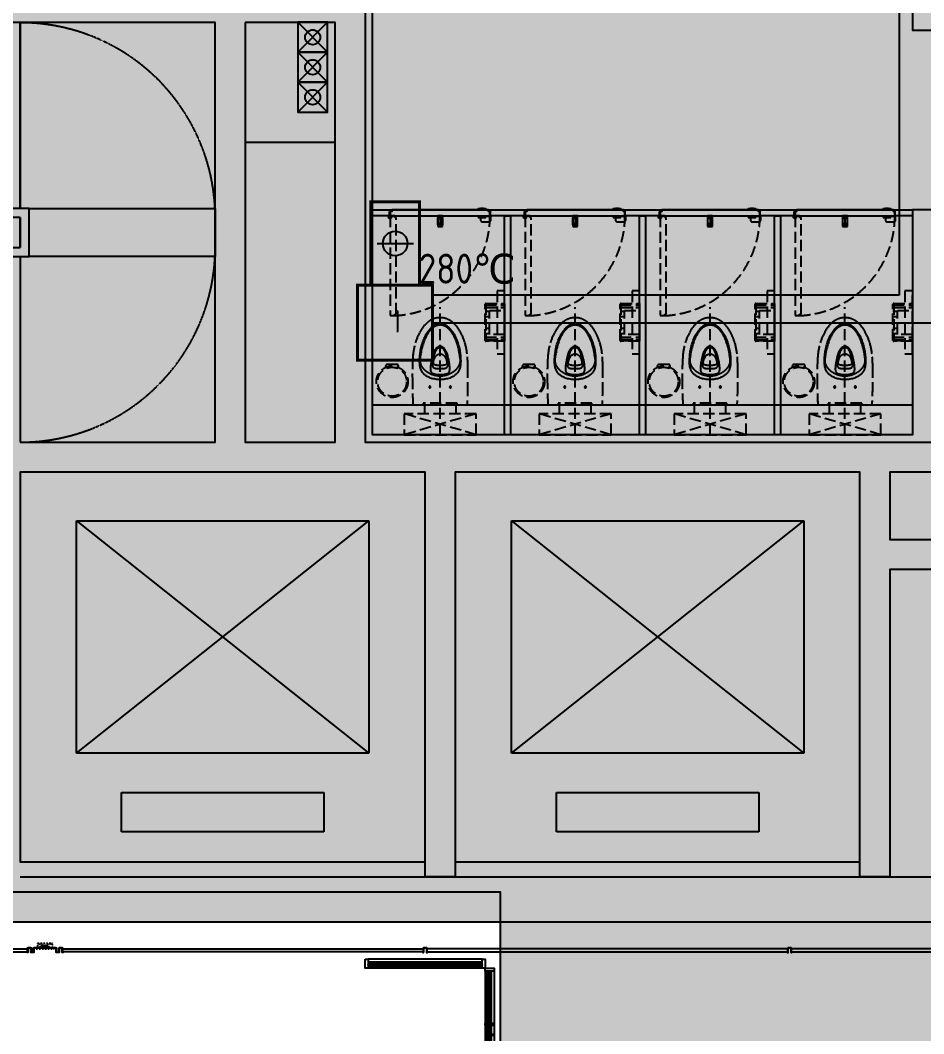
# Model space of a CAD drawing. Extents: x -284868 to 304789, y -137694 to 137894.
# Drawn here: x 208588 to 214613, y -96536 to -89773 of the extents above; entities that cross this region are included whole.
import ezdxf
from ezdxf.enums import TextEntityAlignment as Align

# ---------------------------------------------------------------- set-up
doc = ezdxf.new("R2010")
doc.units = 0
doc.linetypes.add('DASH', pattern=[0.35, 0.25, -0.1])
doc.layers.get('0').update_dxf_attribs({"linetype": 'CONTINUOUS'})
for name, color, linetype in [('0-墙', 4, 'CONTINUOUS'), ('0-墙(矮)', 2, 'CONTINUOUS'), ('0-建筑柱体', 251, 'CONTINUOUS'), ('0-消防栓(给排水)', 9, 'CONTINUOUS'), ('0-电梯', 3, 'CONTINUOUS'), ('0-非设计区域', 251, 'CONTINUOUS'), ('4RC-S-天花造型', 3, 'CONTINUOUS'), ('E-FIRE-CIRC', 120, 'CONTINUOUS'), ('E-FIRE-EQPM', 3, 'CONTINUOUS'), ('P-完成面', 42, 'CONTINUOUS'), ('P-平面家具', 3, 'CONTINUOUS'), ('P-平面家具（到顶）', 2, 'CONTINUOUS'), ('P-平面楼梯', 3, 'CONTINUOUS'), ('P-门扇', 6, 'CONTINUOUS'), ('WIRE-照明', 130, 'CONTINUOUS')]:
    doc.layers.add(name, color=color, linetype=linetype)
doc.styles.add('_TEL_ATTDEF', font='GBENOR', dxfattribs={"width": 0.8, "height": 3, "bigfont": 'GBCBIG'})
doc.styles.add('_TEL_DIM', font='SIMPLEX', dxfattribs={"width": 0.8, "height": 3.5, "bigfont": 'HZTXT'})
doc.styles.get("Standard").update_dxf_attribs({"font": 'GBENOR', "bigfont": 'GBCBIG'})
doc.linetypes.add('FENCELINE2', pattern='A,6.35,-2.54,[132,ltypeshp.shx,S=2.54,R=0,X=-2.54,Y=0],-2.54,25.4', length=36.83)

# ---------------------------------------------------------------- blocks, each defined once
blk = doc.blocks.new('213r5467')
for p, q in [((-90909.2, -260063), (-90909.2, -260325.5)), ((-89559.2, -260063), (-90909.2, -260063)), ((-89559.2, -260325.5), (-89559.2, -260063)), ((-90909.2, -260325.5), (-89559.2, -260325.5)), ((-91209.2, -260588), (-91209.2, -262138)), ((-89259.2, -260588), (-91209.2, -260588)), ((-91209.2, -260588), (-89259.2, -262138)), ((-91209.2, -262138), (-89259.2, -260588)), ((-89259.2, -262138), (-89259.2, -260588)), ((-91209.2, -262138), (-89259.2, -262138))]:
    blk.add_line(p, q)
blk.add_lwpolyline([(-88884.2, -262463), (-91584.2, -262463), (-91584.2, -259863), (-88884.2, -259863), (-88884.2, -262463)])
blk = doc.blocks.new('sgASGHHHH')
blk.add_hatch(color=256).paths.add_polyline_path([(-102645.8, -913824), (-102995.8, -914124), (-94145.8, -914124), (-94645.8, -913824)])
at = {"color": 4}
for p, q in [((-102645.8, -913824), (-94645.8, -913824)), ((-102995.8, -914124), (-94145.8, -914124))]:
    blk.add_line(p, q, dxfattribs=at)
blk = doc.blocks.new('A$C10332E08')
for p, q in [((250, 0), (0, 250)), ((250, 250), (0, 0))]:
    blk.add_line(p, q)
blk.add_lwpolyline([(0, 250), (250, 250), (250, 0), (0, 0)], close=True)
blk = doc.blocks.new('A$C2AC726D9')
for centre in [(18999.9, -23250), (18999.9, -23450), (18999.9, -23650)]:
    blk.add_circle(centre, 50)
at = {"xscale": -0.8000000000000087, "yscale": 0.8000000000000087, "zscale": 0.8, "rotation": 90}
for p in [(19099.9, -23150), (19099.9, -23350), (19099.9, -23550)]:
    blk.add_blockref('A$C10332E08', p, dxfattribs=at)
blk = doc.blocks.new('A$C00a7c3ed')
for p, q in [((-3800, -1240), (-3800, 0)), ((-3550, -1240), (-3550, 0)), ((-3300, -1240), (-3300, 0)), ((-3050, -1240), (-3050, 0)), ((-2800, -1240), (-2800, 0)), ((-2550, -1240), (-2550, 0)), ((-2300, -1240), (-2300, 0)), ((-2050, -1240), (-2050, 0)), ((-1800, -1240), (-1800, 0)), ((-1550, -1240), (-1550, 0)), ((-1300, -1240), (-1300, 0)), ((-1300, 0), (-1300, -1240)), ((-3860, -1240), (-3860, -1560)), ((-1240, -1240), (-3860, -1240)), ((-1240, -1560), (-1240, -1240)), ((-1300, -1300), (-3800, -1300)), ((-3800, -1300), (-3800, -1500)), ((-1300, -1300), (-3800, -1300)), ((-3800, -1500), (-3800, -1300)), ((-1300, -1500), (-1300, -1300)), ((-1300, -1300), (-1300, -1500)), ((-3800, -1500), (-3108, -1500)), ((-3800, -1500), (-3108, -1500)), ((-3108, -1500), (-2769.9, -2085.6)), ((-2992.5, -1500), (-1300, -1500)), ((-2992.5, -1500), (-2669.9, -2058.8)), ((-2992.5, -1500), (-1300, -1500)), ((-3860, -1560), (-3073.4, -1560)), ((-3800, -1560), (-3800, -2800)), ((-3550, -1560), (-3550, -2800)), ((-3300, -1560), (-3300, -2800)), ((-3050, -1600.5), (-3050, -2800)), ((-2957.9, -1560), (-1240, -1560)), ((-2800, -1560), (-2800, -1833.5)), ((-2550, -1560), (-2550, -2266.5)), ((-2300, -1560), (-2300, -2699.5)), ((-2050, -1560), (-2050, -2800)), ((-1800, -1560), (-1800, -2800)), ((-1550, -1560), (-1550, -2800)), ((-1300, -1560), (-1300, -2800)), ((-1300, -1560), (-1300, -2800)), ((-2800, -2033.5), (-2800, -2800)), ((-2597.6, -2039.4), (-2770.5, -2245.5)), ((-2769.9, -2085.6), (-2597.6, -2039.4)), ((-2770.5, -2245.5), (-2590.1, -2197.1)), ((-2690.1, -2223.9), (-2357.5, -2800)), ((-2590.1, -2197.1), (-2242, -2800)), ((-2550, -2466.5), (-2550, -2800))]:
    blk.add_line(p, q)
at = {"linetype": 'DASH'}
for points in [[(-3800, 0, 0.414206), (-5100, -1300)], [(-1300, 0, -0.414214), (0, -1300)], [(-3800, -2800, -0.41422), (-5100, -1500)], [(-1300, -2800, 0.414214), (0, -1500)]]:
    blk.add_lwpolyline(points, format="xyb", dxfattribs=at)
for points in [[(-3925, -650, 0, 0, 0), (-604.2, -650, 0, 0, 0), (-604.2, -2072.6, 0, 0, 0), (-2550, -2072.6, 0, 80, 0), (-2250, -2072.6, 0, 0, 0)], [(-4480, -1147.5, 0, 0, 0), (-4480, -1560, 0, 80, 0), (-4480, -1260, 0, 0, 0)], [(-3925, -2073.2, 0, 0, 0), (-2800, -2073.2, 0, 80, 0), (-3100, -2073.2, 0, 0, 0)]]:
    blk.add_lwpolyline(points, format="xyseb")
for points in [[(-5150, -1240), (-3860, -1240), (-3860, -1560), (-5150, -1560)], [(-1240, -1240), (0, -1240), (0, -1560), (-1240, -1560)]]:
    blk.add_lwpolyline(points, close=True)
blk = doc.blocks.new('A$C7A304ED9')
at = {"linetype": 'DASH', "ltscale": 0.1}
for p, q in [((-50, 28.5), (50, -1.5)), ((50, 28.5), (-50, -1.5))]:
    blk.add_line(p, q, dxfattribs=at)
blk.add_lwpolyline([(120, -26.5), (120, -31.5), (115, -31.5), (115, -1.5), (95, -1.5), (95, -31.5), (75, -31.5), (75, -1.5), (-75, -1.5), (-75, -31.5), (-95, -31.5), (-95, -1.5), (-115, -1.5), (-115, -31.5), (-120, -31.5), (-120, -26.5), (-118.5, -26.5), (-118.5, -30), (-116.5, -30), (-116.5, 0), (-93.5, 0), (-93.5, -30), (-76.5, -30), (-76.5, 0), (76.5, 0), (76.5, -30), (93.5, -30), (93.5, 0), (116.5, 0), (116.5, -30), (118.5, -30), (118.5, -26.5), (120, -26.5)])
for points in [[(-50, -1.5), (50, -1.5), (50, 28.5), (-50, 28.5)], [(-60, -6.5), (60, -6.5), (60, -1.5), (-60, -1.5)]]:
    blk.add_lwpolyline(points, close=True, dxfattribs=at)
blk = doc.blocks.new('A$C4A657766')
h = blk.add_hatch()
h.set_pattern_fill('ANSI32', color=256, scale=0.2, style=0)
h.set_pattern_definition([(45, (-14.9999, -5), (-1.34704, 1.34704), []), (45, (-14.1019, -5), (-1.34704, 1.34704), [])])
h.paths.add_polyline_path([(-11.5, 26.5), (-11.5, -3.5), (-13.5, -3.5), (-13.5, 0), (-15, 0), (-15, -5), (-10, -5), (-10, 25), (10, 25), (10, -5), (15, -5), (15, 0), (13.5, 0), (13.5, -3.5), (11.5, -3.5), (11.5, 26.5)])
blk.add_lwpolyline([(-11.5, 26.5), (-11.5, -3.5), (-13.5, -3.5), (-13.5, 0), (-15, 0), (-15, -5), (-10, -5), (-10, 25), (10, 25), (10, -5), (15, -5), (15, 0), (13.5, 0), (13.5, -3.5), (11.5, -3.5), (11.5, 26.5), (-11.5, 26.5)])
blk = doc.blocks.new('A$C17BF23A8')
at = {"layer": 'P-平面家具', "color": 251, "linetype": 'DASH', "ltscale": 300}
for p, q in [((240, 25), (-240, -115)), ((240, -115), (-240, 25))]:
    blk.add_line(p, q, dxfattribs=at)
blk.add_lwpolyline([(240, -115), (-240, -115), (-240, 25), (240, 25)], close=True, dxfattribs=at)
for points in [[(0, 25), (0, -827.1)], [(-102.9, -115), (-102.9, -175)], [(103.9, -175), (103.9, -115)], [(135.1, -473), (134.1, -482.1), (132.9, -491.1), (132.4, -494.8), (130.3, -509.1), (129.5, -514.1), (127.2, -527), (125.4, -536), (123.6, -544.9), (122.5, -549.2), (119.9, -559.8), (117.1, -570), (114.1, -580), (110.8, -589.9), (108.2, -597.2), (105.2, -605), (101.5, -614.2), (99.9, -617.8), (96.2, -625.8), (92.6, -633.3), (88.9, -640.2), (85.2, -646.7), (82.9, -650.4), (79, -656.3), (75.1, -661.8), (71.7, -666.1), (67.6, -671.1), (63.4, -675.7), (62.8, -676.4), (58.5, -680.6), (54.3, -684.5), (50, -688.1), (47.7, -689.9), (43.4, -692.9), (39.1, -695.7), (34.8, -698.1), (31, -700), (26.6, -701.9), (22.3, -703.5), (18, -704.8), (13.5, -705.9), (8.9, -706.6), (4.4, -707.1), (0, -707.4), (-4.5, -707.1), (-9, -706.6), (-13.6, -705.9), (-18, -704.8), (-22.4, -703.5), (-26.7, -701.9), (-31, -700), (-34.9, -698.1), (-39.2, -695.7), (-43.5, -692.9), (-47.8, -689.9), (-50, -688.1), (-54.3, -684.5), (-58.6, -680.6), (-62.8, -676.4), (-63.4, -675.7), (-67.7, -671.1), (-71.8, -666.1), (-75.1, -661.8), (-79.1, -656.3), (-82.9, -650.4), (-85.2, -646.7), (-89, -640.2), (-92.6, -633.3), (-96.3, -625.8), (-99.9, -617.8), (-101.5, -614.2), (-105.2, -605), (-108.2, -597.2), (-110.8, -589.9), (-114.1, -580), (-117.1, -570), (-119.9, -559.8), (-122.6, -549.2), (-123.6, -544.9), (-125.5, -536), (-127.2, -527), (-129.5, -514.1), (-130.3, -509.1), (-132.4, -494.8), (-133, -491.1), (-134.1, -482.1), (-135.3, -471.8), (-135.1, -469.2), (-135.1, -468.2), (-135.1, -467.3), (-135, -466.4), (-134.9, -465.5), (-134.9, -464.5), (-134.8, -463.5), (-134.7, -462.6), (-134.6, -461.6), (-134.5, -460.7), (-134.3, -459.7), (-134.2, -458.7), (-133.8, -456.7), (-133.6, -455.6), (-133.4, -454.6), (-133.1, -453.6), (-132.9, -452.5), (-132.6, -451.5), (-132, -449.4), (-131.7, -448.3), (-131.3, -447.3), (-130.9, -446.2), (-130.6, -445.1), (-130.2, -444), (-129.7, -442.9), (-129.2, -441.9), (-128.8, -440.8), (-128.3, -439.7), (-127.8, -438.6), (-127.3, -437.5), (-126.7, -436.5), (-126.1, -435.4), (-125.5, -434.3), (-124.8, -433.2), (-124.2, -432.1), (-123.5, -431), (-122.7, -429.8), (-122, -428.7), (-121.2, -427.5), (-120.4, -426.4), (-119.6, -425.3), (-118.7, -424), (-117.8, -422.9), (-116.9, -421.7), (-115.9, -420.5), (-114.8, -419.3), (-113.8, -418.1), (-112.7, -416.8), (-111.6, -415.6), (-110.4, -414.3), (-109.2, -413.1), (-107.9, -411.8), (-106.6, -410.6), (-105.3, -409.3), (-103.9, -408.1), (-102.5, -406.8), (-101.1, -405.6), (-99.6, -404.5), (-98.2, -403.2), (-96.7, -402.1), (-95.2, -400.9), (-93.7, -399.7), (-92.1, -398.6), (-90.4, -397.5), (-88.8, -396.3), (-87.1, -395.2), (-85.3, -394), (-83.5, -392.9), (-81.7, -391.8), (-79.8, -390.6), (-77.9, -389.5), (-76, -388.4), (-73.9, -387.3), (-71.9, -386.2), (-69.9, -385.1), (-67.7, -384.1), (-65.6, -383.1), (-63.4, -382.1), (-61.2, -381.1), (-59, -380.1), (-56.7, -379.2), (-52.9, -377.7), (-52.6, -377.6), (-50.8, -376.9), (-49.8, -376.6), (-48.3, -376), (-46.7, -375.4), (-45.1, -374.9), (-43.5, -374.3), (-41.8, -373.8), (-40.2, -373.3), (-38.5, -372.8), (-36.8, -372.4), (-35, -371.9), (-35, -371.9), (-34.8, -371.9), (-34.6, -371.8), (-34.5, -371.8), (-34.3, -371.8), (-34.1, -371.8), (-33.9, -371.7), (-33.7, -371.7), (-32.9, -371.6), (-32.6, -371.6), (-32.4, -371.6), (-32.2, -371.5), (-31.9, -371.5), (-31.8, -371.5), (-31.5, -371.4), (-31.4, -371.4), (-31.3, -371.4), (-27.1, -370.5), (-25, -370.1), (-22.8, -369.7), (-20.7, -369.4), (-18.6, -369.1), (-16.5, -368.8), (-14.4, -368.6), (-12.3, -368.4), (-10.2, -368.2), (-8.1, -368.1), (-6.1, -368), (-4, -367.9), (-1.9, -367.9), (0.1, -367.8), (1.9, -367.9), (3.9, -367.9), (6, -368), (8.1, -368), (10.2, -368.2), (12.3, -368.4), (14.4, -368.6), (16.5, -368.8), (18.6, -369.1), (20.7, -369.4), (22.8, -369.7), (24.9, -370.1), (27.1, -370.5), (29.2, -370.9), (31.3, -371.4), (31.5, -371.4), (31.7, -371.5), (31.9, -371.5), (32.1, -371.5), (32.4, -371.6), (32.6, -371.6), (32.8, -371.6), (33.7, -371.7), (34, -371.7), (34.1, -371.8), (34.4, -371.8), (34.6, -371.8), (34.8, -371.9), (34.9, -371.9), (35.2, -371.9), (36.7, -372.4), (38.4, -372.8), (40.1, -373.3), (41.8, -373.8), (43.4, -374.3), (45.1, -374.9), (46.7, -375.4), (48.3, -376), (49.7, -376.5), (50.2, -376.7), (52, -377.3), (55, -378.5), (56.7, -379.2), (59, -380.1), (61.2, -381.1), (63.4, -382.1), (65.6, -383.1), (67.7, -384.1), (69.8, -385.1), (71.9, -386.2), (73.9, -387.3), (75.9, -388.4), (77.9, -389.5), (79.8, -390.6), (81.7, -391.8), (83.5, -392.9), (85.3, -394), (87.1, -395.2), (88.8, -396.3), (90.4, -397.5), (92.1, -398.6), (93.6, -399.7), (95.2, -400.9), (96.7, -402.1), (98.2, -403.2), (99.6, -404.5), (101.1, -405.6), (102.5, -406.8), (103.9, -408.1), (105.3, -409.3), (106.6, -410.6), (107.9, -411.8), (109.1, -413.1), (110.4, -414.3), (111.5, -415.6), (112.7, -416.8), (113.7, -418.1), (114.8, -419.3), (115.8, -420.5), (116.8, -421.7), (117.8, -422.9), (118.7, -424), (119.6, -425.3), (120.4, -426.4), (121.2, -427.5), (122, -428.7), (122.8, -429.8), (123.5, -431), (124.2, -432.1), (124.8, -433.2), (125.4, -434.3), (126.1, -435.4), (126.6, -436.5), (127.2, -437.5), (127.8, -438.6), (128.3, -439.7), (128.7, -440.8), (129.3, -441.9), (129.7, -442.9), (130.1, -444), (130.6, -445.1), (131, -446.2), (131.3, -447.2), (131.7, -448.3), (132, -449.4), (132.3, -450.4), (132.6, -451.5), (132.9, -452.5), (133.1, -453.6), (133.3, -454.6), (133.6, -455.6), (133.8, -456.7), (134, -457.7), (134.2, -458.7), (134.3, -459.7), (134.4, -460.7), (134.6, -461.6), (134.7, -462.6), (134.8, -463.5), (134.9, -464.5), (135, -466.4), (135, -467.3), (135.1, -468.2), (135.1, -469.2), (135.2, -470.1), (135.2, -478.2), (135.1, -482.5), (134.9, -486.8), (134.7, -491.2), (134.2, -500), (133.8, -504.4), (133.4, -508.8), (133, -513.3), (132.4, -517.7), (131.9, -522.1), (131.3, -526.5), (130.6, -530.9), (129.9, -535.2), (129.2, -539.5), (128.4, -543.7), (127.5, -547.9), (126.7, -552), (125.8, -556.1), (124.8, -560), (123.9, -563.9), (122.9, -567.7), (121.8, -571.4), (120.8, -575.1), (119.7, -578.7), (118.6, -582.3), (117.5, -585.8), (116.4, -589.2), (115.2, -592.6), (114, -595.9), (112.8, -599.3), (111.5, -602.5), (110.3, -605.7), (109.1, -608.9), (107.7, -612), (106.4, -615.1), (105.1, -618.1), (103.8, -621.1), (102.4, -624), (101.1, -626.9), (99.7, -629.8), (98.3, -632.6), (97, -635.4), (95.5, -638), (94.2, -640.7), (91.3, -645.8), (89.9, -648.3), (88.5, -650.7), (87, -653.1), (85.6, -655.4), (84.2, -657.6), (82.7, -659.8), (81.2, -662), (79.8, -664), (78.4, -666.1), (76.9, -668.1), (75.5, -670), (74, -671.8), (72.6, -673.7), (69.7, -677.2), (68.3, -678.9), (66.8, -680.6), (65.4, -682.2), (63.9, -683.8), (62.5, -685.3), (61, -686.8), (59.5, -688.2), (58, -689.6), (56.6, -691), (55.1, -692.4), (53.7, -693.7), (52.2, -695), (50.7, -696.2), (49.3, -697.4), (47.8, -698.5), (46.3, -699.6), (44.8, -700.7), (43.4, -701.7), (41.9, -702.7), (40.5, -703.6), (39, -704.6), (37.6, -705.4), (36.2, -706.2), (34.7, -707), (33.3, -707.7), (31.9, -708.4), (30.5, -709.1), (29.1, -709.7), (27.8, -710.3), (26.5, -710.8), (25.1, -711.3), (23.8, -711.7), (22.4, -712.2), (21, -712.6), (19.7, -713), (18.3, -713.4), (16.9, -713.7), (15.5, -713.9), (14.1, -714.2), (12.6, -714.5), (11.2, -714.7), (9.6, -714.9), (8.1, -715.1), (6.5, -715.2), (4.9, -715.3), (3.3, -715.4), (1.6, -715.5), (0, -715.5)], [(0, -559.4), (0, -564.3), (-2.5, -564.2), (-5, -563.8), (-6.4, -563.5), (-9.1, -562.7), (-11.9, -561.5), (-12.5, -561.3), (-15.4, -559.8), (-18.1, -558.1), (-21.1, -555.9), (-23.2, -554.2), (-26.1, -551.6), (-27.8, -549.9), (-30.5, -546.9), (-31.9, -545.1), (-34.5, -541.6), (-36.8, -537.9), (-38.8, -534.3), (-40.9, -530), (-43, -525.2), (-44, -522.7), (-46, -517), (-48, -510.6), (-50.2, -502.7), (-51.4, -498.2), (-54.9, -484.2), (-57.4, -473.3), (-57.9, -470.6), (-59.9, -460.7), (-60.5, -457.2), (-61.9, -448.1), (-62.5, -444), (-63.5, -435.4), (-63.9, -430.3), (-64.4, -422.7), (-64.6, -416.3), (-64.5, -409.9), (-64.4, -406.8), (-64.4, -406.6), (-64.1, -403.7), (-64.1, -403.2), (-63.5, -400.7), (-63.4, -400.1), (-62.5, -397.8), (-61.5, -395.5), (-60.9, -394.4), (-59.5, -392.4), (-57.9, -390.5), (-56, -388.7), (-55.2, -387.9), (-52.5, -386.3), (-49.6, -384.7), (-48.9, -384.4), (-45.6, -383), (-42.3, -381.8), (-38.1, -380.6), (-33.5, -379.5), (-28.5, -378.6), (-22.8, -377.9), (-17.1, -377.3), (-14.3, -377.1), (-8.6, -376.9), (-2.9, -376.8), (0, -376.8)], [(0, -376.8), (2.8, -376.8), (8.5, -376.9), (14.2, -377.1), (17.1, -377.3), (22.8, -377.9), (28.4, -378.6), (33.4, -379.5), (38, -380.6), (42.3, -381.8), (45.5, -383), (48.9, -384.4), (49.7, -384.7), (52.6, -386.3), (55.1, -387.9), (56, -388.7), (57.9, -390.5), (59.5, -392.4), (60.9, -394.5), (61.5, -395.5), (62.6, -397.8), (63.3, -400.1), (63.5, -400.7), (64, -403.2), (64.1, -403.7), (64.4, -406.6), (64.4, -406.8), (64.5, -409.9), (64.5, -416.3), (64.3, -422.7), (63.8, -430.3), (63.4, -435.4), (62.4, -444), (61.9, -448.1), (60.5, -457.2), (59.8, -460.7), (57.9, -470.6), (57.3, -473.3), (54.9, -484.2), (54.5, -485.8), (51.3, -498.2), (50.2, -502.7), (48, -510.6), (45.9, -517), (43.9, -522.7), (43, -525.2), (40.9, -530), (38.8, -534.3), (36.7, -537.9), (34.4, -541.6), (31.9, -545.1), (30.5, -546.9), (27.8, -549.9), (26.1, -551.6), (23.1, -554.3), (21, -555.9), (18, -558.1), (15.3, -559.8), (12.4, -561.3), (11.9, -561.5), (9.1, -562.7), (6.4, -563.5), (5, -563.8), (2.4, -564.2), (0, -564.3)], [(45.6, -424.6), (46.3, -425.3), (47.6, -426.9), (48.7, -428.6), (49.6, -430.7), (50, -431.9), (50.8, -434.6), (51.3, -437.5), (51.3, -437.9), (51.7, -441.4), (51.7, -444.5), (51.7, -447.9), (51.5, -451.3), (51, -457.6), (50.9, -458), (50.2, -464.4), (49.4, -470.6), (48.3, -476.6), (47.2, -482.5), (45.9, -488.4), (44.5, -494.1), (43, -499.9), (41.3, -505.8), (39.5, -511.8), (37.6, -518), (37.3, -518.7), (35.4, -524.1), (34.7, -525.7), (32.9, -530.1), (31.9, -532.2), (30, -535.9), (28.6, -538.2), (26.6, -541.2), (24.7, -543.5), (22.5, -546), (20.2, -548.1), (17.8, -550.1), (15.1, -551.8), (12.4, -553.2), (11.8, -553.5), (9.1, -554.5), (6.4, -555.3), (5.5, -555.5), (2.8, -555.9), (0, -556), (-2.8, -555.9), (-5.5, -555.5), (-6.4, -555.3), (-9.1, -554.5), (-11.8, -553.5), (-12.4, -553.2), (-15, -551.9), (-17.7, -550.1), (-20.3, -548.1), (-22.5, -546), (-24.7, -543.5), (-26.6, -541.2), (-28.6, -538.2), (-30, -535.9), (-31.9, -532.2), (-32.9, -530.1), (-34.8, -525.7), (-35.4, -524.1), (-37.4, -518.7), (-37.6, -518), (-39.5, -511.8), (-41.3, -505.8), (-43, -499.9), (-44.5, -494.1), (-45.9, -488.4), (-47.2, -482.5), (-48.4, -476.6), (-49.4, -470.6), (-50.3, -464.4), (-51, -458), (-51, -457.6), (-51.5, -451.3), (-51.7, -447.9), (-51.8, -444.5), (-51.7, -441.4), (-51.4, -437.9), (-51.3, -437.5), (-50.8, -434.6), (-50.1, -431.9), (-49.7, -430.7), (-48.7, -428.6), (-47.7, -426.9), (-46.4, -425.3), (-45.7, -424.6)], [(-45.7, -424.6), (-44.9, -423.8), (-43.8, -423), (-42.5, -422.2), (-41.3, -421.5), (-38.9, -420.4), (-38.6, -420.2), (-35.7, -419.3), (-32.4, -418.4), (-28.7, -417.8), (-25.7, -417.4), (-21, -417.1), (-18.8, -416.9), (-17, -416.9), (-11.9, -416.8), (-10.3, -416.9), (-5.6, -416.9), (-2.7, -417), (0, -417), (2.7, -417), (5.6, -416.9), (7.1, -416.9), (11.9, -416.8), (13.6, -416.8), (18.8, -416.9), (21, -417.1), (25.7, -417.4), (28.7, -417.8), (32.4, -418.4), (35.6, -419.2), (35.7, -419.3), (38.5, -420.2), (38.9, -420.4), (41.3, -421.5), (42.6, -422.2), (43.7, -423), (44.8, -423.8), (45.6, -424.6)], [(45.3, -453), (45.2, -452.4), (45.1, -451.2), (45, -450.6), (44.9, -450), (44.7, -449.4), (44.5, -448.8), (44.4, -448.5), (44.2, -447.9), (43.9, -447.4), (43.9, -447.2), (43.2, -446.1), (42.2, -444.8), (41, -443.7), (39.9, -442.9), (38.2, -442), (37.4, -441.7), (35, -440.8), (34.6, -440.7), (31.8, -439.9), (29, -439.2), (26.1, -438.6), (23.2, -438.2), (18.9, -437.9), (17.4, -437.8), (12.8, -437.6), (11.6, -437.6), (7, -437.5), (2.3, -437.5), (0, -437.5), (-2.3, -437.5), (-7, -437.5), (-11.7, -437.6), (-12.8, -437.6), (-17.5, -437.8), (-18.9, -437.9), (-23.3, -438.2), (-26.1, -438.6), (-29, -439.2), (-31.8, -439.9), (-34.6, -440.7), (-35, -440.8), (-37.4, -441.7), (-38.2, -442), (-40, -442.9), (-41, -443.7), (-42.3, -444.8), (-43.2, -446.1), (-43.9, -447.2), (-44, -447.4), (-44.2, -447.9), (-44.5, -448.5), (-44.6, -448.8), (-44.7, -449.4), (-44.9, -450), (-45, -450.6), (-45.2, -451.2), (-45.2, -451.8), (-45.5, -454.9), (-45.4, -453.7), (-45.4, -456.5), (-45.3, -457.5), (-45.2, -458.6), (-45.2, -458.8), (-45, -459.8), (-44.9, -460.9), (-44.8, -461.8), (-44.6, -462.9), (-44.4, -463.9)], [(-44.4, -463.9), (-43.5, -467.8), (-43.1, -469.5), (-42.6, -471.1), (-42.1, -472.8), (-41.6, -474.5), (-41.1, -476.1), (-40.5, -477.7), (-39.9, -479.2), (-39.3, -480.9), (-38.7, -482.4), (-38, -484.1), (-37.3, -485.6), (-35.6, -489.2), (-33.5, -493.1), (-31.3, -496.6), (-29.7, -498.7), (-27.5, -501.6), (-25.4, -503.8), (-23, -506), (-22.9, -506.2), (-20.4, -508.1), (-18, -509.8), (-17.6, -509.9), (-15, -511.3), (-12.3, -512.4), (-9.6, -513.3), (-6.6, -513.9), (-6.2, -513.9), (-3.1, -514.2), (0, -514.4), (3.1, -514.2), (6.3, -513.9), (6.6, -513.9), (9.5, -513.3), (12.3, -512.4), (15, -511.3), (17.6, -509.9), (18, -509.8), (20.4, -508.1), (22.8, -506.2), (23, -506), (25.4, -503.8), (27.4, -501.6), (29.7, -498.7), (31.2, -496.6), (33.4, -493.1), (35.6, -489.2), (37.3, -485.6), (38, -484.1), (38.7, -482.4), (39.3, -480.9), (39.9, -479.2), (40.4, -477.7), (41, -476.1), (41.6, -474.5), (42.1, -472.8), (42.6, -471.1), (43.1, -469.5), (43.5, -467.8), (44.4, -463.9), (44.5, -462.9), (44.8, -461.8), (44.9, -460.9), (45.1, -459.8), (45.2, -458.8), (45.2, -458.6), (45.3, -457.5), (45.4, -456.5), (45.4, -453.6), (45.3, -453)]]:
    blk.add_lwpolyline(points, dxfattribs=at)
at = {"layer": 'P-平面家具', "linetype": 'DASH', "ltscale": 300}
blk.add_lwpolyline([(0, -758.5, -0.033655), (-19.3, -757, -0.091097), (-59, -743.4, -0.083751), (-95.8, -713.7, -0.058961), (-133.2, -659.9, -0.053122), (-163.3, -588.5, -0.053427), (-179.8, -494.7, -0.013365), (-182.8, -430, -0.007187), (-182.8, -307.7, -0.011714), (-179.2, -175), (179.2, -175, -0.011714), (182.8, -307.7, -0.007187), (182.9, -430, -0.013365), (179.8, -494.7, -0.053427), (163.3, -588.5, -0.053122), (133.2, -659.9, -0.058961), (95.8, -713.7, -0.083751), (59, -743.4, -0.091097), (19.3, -757, -0.033655)], format="xyb", close=True, dxfattribs=at)
for points in [[(112.5, -185), (-112.5, -185), (-112.5, -175), (112.5, -175)], [(0, -342.5), (-7.6, -342.6), (-15.3, -343.1), (-16.3, -343.1), (-16.7, -343.2), (-24.5, -344), (-32.4, -345.2), (-33.2, -345.4), (-40.8, -346.9), (-48.2, -348.6), (-49.8, -349), (-56.9, -351.1), (-63.7, -353.4), (-70.2, -355.9), (-76.3, -358.6), (-82.1, -361.5), (-87.6, -364.6), (-92.8, -367.8), (-96.8, -370.7), (-101.4, -374.1), (-105.6, -377.8), (-105.8, -377.9), (-109.7, -381.7), (-113.3, -385.7), (-116.6, -389.7), (-117.1, -390.4), (-120.1, -394.6), (-122.7, -399), (-125.1, -403.5), (-127.2, -408), (-129.1, -413), (-130.9, -418.3), (-130.9, -418.6), (-132.5, -424.3), (-133.8, -430.6), (-134.5, -434.5), (-135.5, -441.4), (-136.2, -448.9), (-136.4, -450.6), (-136.8, -458.8), (-136.9, -466.8), (-136.9, -476.2), (-136.6, -483), (-135.9, -493.7), (-135.5, -499.2), (-135.1, -503.6), (-133.9, -515.3), (-133.2, -520.3), (-131.6, -531.5), (-130.7, -536.7), (-128.7, -547.4), (-128.5, -548.3), (-126.2, -558.7), (-123.6, -568.9), (-120.7, -578.9), (-117.6, -588.8), (-115.6, -594.3), (-112, -604.1), (-109.8, -609.5), (-105.6, -619.3), (-103.3, -624.4), (-100.4, -630.5), (-96.2, -638.9), (-92.5, -645.6), (-88.1, -653), (-83.7, -660), (-79.1, -666.5), (-78.7, -667.2), (-73.9, -673.5), (-69.1, -679.3), (-67.5, -681.2), (-62.7, -686.4), (-57.9, -691.1), (-54.7, -694.2), (-50, -698.1), (-45.5, -701.5), (-43.2, -703.2), (-38.7, -706), (-35.9, -707.6), (-31.5, -709.8), (-28.3, -711.2), (-24, -712.8), (-19.6, -714.1), (-16.1, -714.9), (-11.5, -715.7), (-6.7, -716.1), (-1.5, -716.4), (0, -716.4), (1.4, -716.4), (6.6, -716.1), (11.5, -715.7), (16.2, -714.9), (19.5, -714.1), (23.9, -712.8), (28.3, -711.2), (31.5, -709.8), (35.8, -707.6), (38.7, -706), (43.1, -703.2), (45.5, -701.5), (50, -698.1), (54.6, -694.2), (57.9, -691.1), (62.7, -686.4), (67.4, -681.2), (69.1, -679.3), (73.9, -673.5), (78.6, -667.2), (79.1, -666.5), (83.7, -660), (88.1, -653), (92.5, -645.6), (96.1, -638.9), (100.4, -630.5), (103.3, -624.4), (105.6, -619.3), (109.8, -609.5), (111.9, -604.1), (115.6, -594.3), (117.5, -588.8), (120.7, -578.9), (123.5, -568.9), (126.1, -558.7), (128.4, -548.3), (128.6, -547.4), (130.7, -536.7), (131.5, -531.5), (133.2, -520.3), (133.8, -515.3), (135.1, -503.6), (135.5, -499.2), (135.9, -493.7), (136.6, -483), (136.8, -476.2), (136.9, -466.8), (136.8, -458.8), (136.3, -450.6), (136.2, -448.9), (135.4, -441.4), (134.4, -434.5), (133.8, -430.6), (132.5, -424.3), (130.9, -418.6), (130.8, -418.3), (129.2, -413), (127.2, -408), (125.1, -403.5), (122.7, -399), (120, -394.6), (117.1, -390.4), (116.5, -389.7), (113.3, -385.7), (109.7, -381.7), (105.7, -377.9), (105.5, -377.8), (101.3, -374.1), (96.8, -370.7), (92.7, -367.8), (87.6, -364.6), (82.1, -361.5), (76.3, -358.6), (70.2, -355.9), (63.7, -353.4), (56.9, -351.1), (49.8, -349), (48.2, -348.6), (40.7, -346.9), (33.1, -345.4), (32.3, -345.2), (24.5, -344), (16.6, -343.2), (16.2, -343.1), (15.3, -343.1), (7.6, -342.6)]]:
    blk.add_lwpolyline(points, close=True, dxfattribs=at)
for centre, radius in [((-68.8, -293.2), 5.41), ((-68.8, -293.2), 4.42), ((68.8, -293.2), 5.41), ((68.8, -293.2), 4.43)]:
    blk.add_circle(centre, radius, dxfattribs=at)
blk = doc.blocks.new('dfsdsdggg')
at = {"layer": 'P-平面家具', "linetype": 'DASH', "ltscale": 300}
for p, q in [((-42, -96.2), (-42, -105)), ((-31.5, -115.5), (31.5, -115.5)), ((42, -96.2), (42, -105))]:
    blk.add_line(p, q, dxfattribs=at)
blk.add_circle((0, 0), 105, dxfattribs=at)
at = {"layer": 'P-平面家具', "color": 251, "linetype": 'DASH', "ltscale": 300}
blk.add_circle((0, 0), 96.6, dxfattribs=at)
at = {"layer": 'P-平面家具', "linetype": 'DASH', "ltscale": 300}
for centre, start, end in [((-31.5, -105), 180, 270), ((31.5, -105), 270, 0)]:
    blk.add_arc(centre, 10.5, start, end, dxfattribs=at)
blk = doc.blocks.new('A$C63435B51')
at = {"layer": '4RC-S-天花造型', "color": 8}
for points in [[(2.5, 0), (-667.5, 0)], [(-7.5, -40), (-657.5, -40)]]:
    blk.add_lwpolyline(points, dxfattribs=at)
at = {"layer": 'P-门扇', "color": 251, "linetype": 'DASH', "ltscale": 300}
for p, q in [((-602.2, -39.9), (-622.2, -39.9)), ((-622.2, -49.9), (-602.2, -49.9))]:
    blk.add_line(p, q, dxfattribs=at)
for points in [[(0, 0), (0, 665), (-30, 665), (-30, 655), (-40, 655), (-40, 10), (-30, 10), (-30, 0)], [(-348.5, 0), (-316.5, 0), (-316.5, 71), (-348.5, 71)], [(-638.2, -49.9), (-638.2, -40), (-586.2, -40), (-586.2, -49.9)]]:
    blk.add_lwpolyline(points, close=True, dxfattribs=at)
for points in [[(-332.5, 0), (-332.5, 82.2)], [(-586.2, 0), (-586.2, 9.9), (-638.2, 9.9), (-638.2, 0)], [(-346.9, 53.6), (-318.1, 53.6)], [(-346.9, 17.4), (-318.1, 17.4)]]:
    blk.add_lwpolyline(points, dxfattribs=at)
for points in [[(-602.2, 9.9), (-602.2, 28.4, 0.414214), (-612.2, 38.4), (-660.2, 38.4, 0.414214), (-670.2, 28.4), (-670.2, 3.6), (-638.2, 3.6)], [(-2.2, 0.3), (-2.2, -28.9), (0.8, -28.9, 0.414214), (1.8, -27.9), (1.8, -0.6)], [(5.7, 0.3), (5.7, -28.9), (2.7, -28.9, -0.414214), (1.7, -27.9), (1.7, -0.6)]]:
    blk.add_lwpolyline(points, format="xyb", dxfattribs=at)
at = {"layer": 'P-门扇'}
blk.add_lwpolyline([(0, 0), (-665, 0), (-665, -30), (-655, -30), (-655, -40), (-10, -40), (-10, -30), (0, -30)], close=True, dxfattribs=at)
at = {"layer": 'P-门扇', "color": 251, "linetype": 'DASH', "ltscale": 300}
for points in [[(-347.3, 35.5), (-347.3, 58.2, -0.414214), (-342.3, 63.2), (-332.5, 63.2), (-322.7, 63.2, -0.414214), (-317.7, 58.2), (-317.7, 35.5), (-317.7, 12.8, -0.414214), (-322.7, 7.8), (-332.5, 7.8), (-342.3, 7.8, -0.414214), (-347.3, 12.8)], [(-346.9, 35.5), (-346.9, 58.2, -0.414214), (-342.3, 62.7), (-332.5, 62.7), (-322.7, 62.7, -0.414214), (-318.1, 58.2), (-318.1, 35.5), (-318.1, 12.8, -0.414214), (-322.7, 8.3), (-332.5, 8.3), (-342.3, 8.3, -0.414214), (-346.9, 12.8)]]:
    blk.add_lwpolyline(points, format="xyb", close=True, dxfattribs=at)
for radius in [9.09, 2.24]:
    blk.add_circle((1.8, 8.5), radius, dxfattribs=at)
blk.add_arc((1.1, -0.4), 666.1, 92.49048, 179.96624, dxfattribs=at)
blk = doc.blocks.new('A$C74D9406B')
at = {"layer": 'P-平面家具', "linetype": 'DASH', "ltscale": 300}
blk.add_lwpolyline([(176, 0), (176, -125, -0.414214), (171, -130), (-71, -130, -0.414214), (-76, -125), (-76, 0)], format="xyb", close=True, dxfattribs=at)
at = {"layer": 'P-平面家具', "color": 251, "linetype": 'DASH', "ltscale": 300}
for points in [[(-71, -130), (-71, 0)], [(-63.7, -130), (-63.7, 0)], [(-48.6, -130), (-48.6, 0)], [(148.6, -130), (148.6, 0)], [(163.7, -130), (163.7, 0)], [(171, -130), (171, 0)], [(-76, -125), (176, -125)], [(-24.6, -130), (-24.6, -100)], [(10.4, -130), (10.4, -100)], [(89.6, -130), (89.6, -100)], [(124.6, -130), (124.6, -100)]]:
    blk.add_lwpolyline(points, dxfattribs=at)
at = {"layer": 'P-平面家具', "linetype": 'DASH', "ltscale": 300}
blk.add_lwpolyline([(-30, -100), (-30, 0), (130, 0), (130, -100)], close=True, dxfattribs=at)
blk = doc.blocks.new('A$C8b6fb238')
at = {"layer": 'P-平面家具', "ltscale": 300}
for points in [[(0, 1440), (0, 1420), (60, 1420), (60, 1440)], [(0, 1060), (0, 1070), (20, 1070), (20, 1060)], [(60, 1060), (60, 1070), (40, 1070), (40, 1060)], [(0, 1000), (0, 990), (20, 990), (20, 1000)], [(60, 1000), (60, 990), (40, 990), (40, 1000)], [(0, 440), (0, 450), (20, 450), (20, 440)], [(60, 440), (60, 450), (40, 450), (40, 440)], [(0, 380), (0, 370), (20, 370), (20, 380)], [(60, 380), (60, 370), (40, 370), (40, 380)], [(-800, -60), (-780, -60), (-780, 0), (-800, 0)], [(-20, -60), (0, -60), (0, 0), (-20, 0)], [(0, 20), (0, 0), (60, 0), (60, 20)]]:
    blk.add_lwpolyline(points, close=True, dxfattribs=at)
at = {"layer": 'P-平面家具', "color": 8, "ltscale": 300}
for points in [[(0, 20), (0, 1420)], [(60, 20), (60, 1420)], [(-20, 0), (-780, 0)], [(-20, -60), (-780, -60)]]:
    blk.add_lwpolyline(points, dxfattribs=at)
at = {"layer": 'P-平面家具', "color": 6, "linetype": 'FENCELINE2', "ltscale": 3}
for points in [[(10, 20), (10, 1420)], [(-780, -10), (-20, -10)]]:
    blk.add_lwpolyline(points, dxfattribs=at)
at = {"layer": 'P-平面家具', "color": 5, "ltscale": 300}
for points in [[(25, 1420), (25, 20), (21, 20), (20, 21), (20, 1419), (21, 1420)], [(35, 1420), (35, 20), (39, 20), (40, 21), (40, 1419), (39, 1420)], [(-780, -25), (-20, -25), (-20, -21), (-21, -20), (-779, -20), (-780, -21)], [(-780, -35), (-20, -35), (-20, -39), (-21, -40), (-779, -40), (-780, -39)]]:
    blk.add_lwpolyline(points, close=True, dxfattribs=at)
blk = doc.blocks.new('$equip$00002403')
for p, q in [((-0.328, -0.558), (-0.328, 0.558)), ((0.322, 0.558), (0.322, -0.558)), ((-0.242, 0), (0, 0)), ((0, 0), (0.242, 0))]:
    blk.add_line(p, q)
at = {"lineweight": 20}
for p, q in [((0.322, 0.558), (-0.328, 0.558)), ((-0.328, -0.558), (0.322, -0.558))]:
    blk.add_line(p, q, dxfattribs=at)
at = {"const_width": 0.04}
for points in [[(-0.328, 0.558), (0.322, 0.558), (0.322, -0.558), (-0.328, -0.558), (-0.328, 0.558), (0.322, 0.558)], [(-0.328, -0.558), (-0.328, 0.558)]]:
    blk.add_lwpolyline(points, dxfattribs=at)
blk.add_circle((-0.003, 0), 0.164)
for p in [(-0.003, 0.558), (-0.328, 0), (0.322, 0), (-0.003, -0.558)]:
    blk.add_point(p)
at = {"color": 7, "style": '_TEL_DIM', "flags": 1}
blk.add_attdef('A', text='', height=0.00002, dxfattribs=at).set_placement((0, 0), align=Align.MIDDLE_CENTER)
at = {"color": 7}
blk.add_attdef('$TEXT$', text='', height=0.4, dxfattribs=at).set_placement((0.957, -0.336), align=Align.MIDDLE_CENTER)
blk = doc.blocks.new('$equip$00002772')
for p, q in [((0.5, 0.5), (-0.5, 0.5)), ((-0.5, 0.5), (-0.5, -0.5)), ((0.5, -0.5), (0.5, 0.5)), ((-0.5, -0.5), (0.5, -0.5))]:
    blk.add_line(p, q)
at = {"const_width": 0.04}
blk.add_lwpolyline([(-0.5, 0.5), (0.5, 0.5), (0.5, -0.5), (-0.5, -0.5), (-0.5, 0.5), (0.5, 0.5)], dxfattribs=at)
for p in [(0, 0.5), (-0.5, 0), (0.5, 0), (0, -0.5)]:
    blk.add_point(p)
at = {"color": 7}
blk.add_attdef('$TEXT$', text='', height=0.3, dxfattribs=at).set_placement((0.033, 0.02), align=Align.MIDDLE_CENTER)
at = {"color": 7, "flags": 1}
for tag, height, p in [('A', 0.00002, (0, 0)), ('B', 0.4, (0.755, -0.254))]:
    blk.add_attdef(tag, text='', height=height, dxfattribs=at).set_placement(p, align=Align.MIDDLE_CENTER)
blk = doc.blocks.new('A$Ca154d7f9')
at = {"layer": 'E-FIRE-CIRC'}
for p, q in [((11862.2, 5251.7), (11862.2, 1280.7)), ((11862.2, 1280.7), (8749.8, 1280.7)), ((8749.8, 1097.2), (13685.8, 1097.2))]:
    blk.add_line(p, q, dxfattribs=at)
at = {"layer": 'E-FIRE-EQPM'}
ref = blk.add_blockref('$equip$00002403', (8501.4, 1626.2), dxfattribs=dict(at, xscale=500, yscale=500, zscale=500))
ref.add_attrib('$TEXT$', '280℃', dxfattribs={"layer": '0', "color": 7, "height": 200, "style": '_TEL_ATTDEF'}).set_placement((8979.9, 1458.3), align=Align.MIDDLE_CENTER)
ref = blk.add_blockref('$equip$00002772', (8499.8, 1097.2), dxfattribs=dict(at, xscale=500, yscale=500, zscale=500))
ref.add_attrib('$TEXT$', 'I', dxfattribs={"layer": '0', "color": 7, "height": 150, "style": '_TEL_ATTDEF'}).set_placement((8516.2, 1107.1), align=Align.MIDDLE_CENTER)

msp = doc.modelspace()

# ---------------------------------------------------------------- hatches: boundary and pattern name
at = {"layer": '0-非设计区域', "ltscale": 3}
h = msp.add_hatch(dxfattribs=at)
h.set_pattern_fill('ANGLE', color=256, scale=100)
h.set_pattern_definition([(0, (-222963.06, 278012.8), (0, 698.5), [508, -190.5]), (90, (-222963.06, 278012.8), (-698.5, 4e-14), [508, -190.5])])
h.paths.add_polyline_path([(202687.8, -67385.8), (202687.8, -75488.5), (200387.8, -75488.5), (200387.8, -94382), (202187.8, -94382), (202187.8, -95588.5), (211787.8, -95588.5), (211787.8, -99388.5), (208237.8, -99388.5), (208237.8, -99688.5), (202187.8, -99688.5), (202187.8, -103688.5), (211187.8, -103688.5), (211187.8, -106368.5), (216487.8, -106368.5), (216487.8, -117135.8), (217337.8, -117135.8), (217337.8, -118589), (228338.2, -118589), (228338.2, -65088), (217337.8, -65088), (217337.8, -67385.8), (215837.8, -67385.8), (215837.8, -65088.5), (203337.8, -65088.5), (203337.8, -67385.8)])

# ---------------------------------------------------------------- linework, layer by layer
at = {"layer": '0-墙'}
for points in [[(210887.8, -88938.5), (210887.8, -92588.5), (214687.8, -92588.5), (214687.8, -92388.5), (216537.8, -92388.5), (216537.8, -91688.5), (216887.8, -91688.5), (216887.8, -90188.5), (217087.8, -90188.5), (217087.8, -91788.5), (216687.8, -91788.5)], [(208587.8, -92588.5), (209887.8, -92588.5), (209887.8, -89788.5), (206087.8, -89788.5)], [(216687.8, -91788.5), (216687.8, -92588.5), (217087.8, -92588.5), (217087.8, -92788.5), (214387.8, -92788.5), (214387.8, -93238.5), (214937.8, -93238.5), (214937.8, -95488.5), (214737.8, -95488.5), (214737.8, -93438.5), (214387.8, -93438.5), (214387.8, -95488.5), (214187.8, -95488.5), (214187.8, -92788.5), (211487.8, -92788.5), (211487.8, -95488.5), (211287.8, -95488.5), (211287.8, -92788.5), (208587.8, -92788.5)]]:
    msp.add_lwpolyline(points, dxfattribs=at)
msp.add_lwpolyline([(210087.8, -89788.5), (210087.8, -92588.5), (210687.8, -92588.5), (210687.8, -89788.5)], close=True, dxfattribs=at)
at = {"layer": '0-墙', "color": 251}
msp.add_lwpolyline([(210087.8, -92588.5), (210687.8, -92588.5), (210687.8, -90588.5), (210087.8, -90588.5)], close=True, dxfattribs=at)
msp.add_solid([(210087.8, -92588.5), (210087.8, -90588.5), (210226.8, -90791.6), (210687.8, -90588.5)], dxfattribs=at)
at = {"layer": '0-墙(矮)'}
msp.add_lwpolyline([(210937.8, -92338.5), (214537.8, -92338.5), (214537.8, -92538.5), (210937.8, -92538.5)], close=True, dxfattribs=at)
at = {"layer": '0-非设计区域', "ltscale": 3}
msp.add_lwpolyline([(228338.2, -118589), (228338.2, -65088), (217337.8, -65088), (217337.8, -67385.8), (215837.8, -67385.8), (215837.8, -65088.5), (203337.8, -65088.5), (203337.8, -67385.8), (202687.8, -67385.8), (202687.8, -75488.5), (200387.8, -75488.5), (200387.8, -94382), (202187.8, -94382), (202187.8, -95588.5), (211787.8, -95588.5), (211787.8, -99388.5)], dxfattribs=at)
at = {"layer": 'P-完成面'}
for points in [[(216887.8, -90188.5), (216837.8, -90188.5), (216837.8, -91638.5), (216487.8, -91638.5), (216487.8, -92338.5), (214687.8, -92338.5), (214687.8, -91038.5), (214537.8, -91038.5), (214537.8, -92538.5), (210937.8, -92538.5), (210937.8, -88988.5), (214537.8, -88988.5), (214537.8, -89838.5), (214687.8, -89838.5), (214687.8, -88988.5), (216837.8, -88988.5), (216837.8, -89138.5)], [(207429.3, -95988.5), (207429.3, -95968.5), (208636.3, -95968.5), (208636.3, -95988.5)], [(208869.3, -95988.5), (208869.3, -95968.5), (211276.3, -95968.5), (211276.3, -95988.5)], [(213706.3, -95988.5), (213706.3, -95968.5), (211299.3, -95968.5), (211299.3, -95988.5)], [(216136.3, -95988.5), (216136.3, -95968.5), (213729.3, -95968.5), (213729.3, -95988.5)], [(207429.3, -95988.5), (208636.3, -95988.5), (208636.3, -95982.5)], [(211276.3, -95988.5), (208869.3, -95988.5)], [(211299.3, -95988.5), (213706.3, -95988.5)], [(213729.3, -95988.5), (216136.3, -95988.5)]]:
    msp.add_lwpolyline(points, dxfattribs=at)
at = {"layer": 'P-平面家具', "linetype": 'DASH', "ltscale": 300}
for points in [[(211767.8, -91578.5), (211767.8, -91998.5), (211817.8, -91998.5), (211817.8, -91578.5)], [(212667.8, -91578.5), (212667.8, -91998.5), (212717.8, -91998.5), (212717.8, -91578.5)], [(213567.8, -91578.5), (213567.8, -91998.5), (213617.8, -91998.5), (213617.8, -91578.5)], [(214487.8, -91578.5), (214487.8, -91998.5), (214537.8, -91998.5), (214537.8, -91578.5)]]:
    msp.add_lwpolyline(points, close=True, dxfattribs=at)
at = {"layer": 'P-平面家具（到顶）', "ltscale": 0.5}
for points in [[(211052.8, -91078.5), (210937.8, -91078.5), (210937.8, -91038.5), (210937.8, -91038.5), (210937.8, -91038.5), (211062.8, -91038.5), (211062.8, -91048.5), (211052.8, -91048.5), (211052.8, -91078.5), (211052.8, -91078.5)], [(211952.8, -91078.5), (211722.8, -91078.5), (211722.8, -91048.5), (211712.8, -91048.5), (211712.8, -91038.5), (211962.8, -91038.5), (211962.8, -91048.5), (211952.8, -91048.5), (211952.8, -91078.5), (211952.8, -91078.5)], [(212852.8, -91078.5), (212622.8, -91078.5), (212622.8, -91048.5), (212612.8, -91048.5), (212612.8, -91038.5), (212862.8, -91038.5), (212862.8, -91048.5), (212852.8, -91048.5), (212852.8, -91078.5), (212852.8, -91078.5)], [(213752.8, -91078.5), (213522.8, -91078.5), (213522.8, -91048.5), (213512.8, -91048.5), (213512.8, -91038.5), (213762.8, -91038.5), (213762.8, -91048.5), (213752.8, -91048.5), (213752.8, -91078.5), (213752.8, -91078.5)], [(214537.8, -91078.5), (214422.8, -91078.5), (214422.8, -91048.5), (214412.8, -91048.5), (214412.8, -91038.5), (214537.8, -91038.5), (214537.8, -91048.5), (214537.8, -91048.5), (214537.8, -91078.5), (214537.8, -91078.5)]]:
    msp.add_lwpolyline(points, dxfattribs=at)
for points in [[(211857.8, -92538.5), (211817.8, -92538.5), (211817.8, -91078.5), (211857.8, -91078.5)], [(212757.8, -92538.5), (212717.8, -92538.5), (212717.8, -91078.5), (212757.8, -91078.5)], [(213657.8, -92538.5), (213617.8, -92538.5), (213617.8, -91078.5), (213657.8, -91078.5)]]:
    msp.add_lwpolyline(points, close=True, dxfattribs=at)

# ---------------------------------------------------------------- block references
at = {"layer": '0-建筑柱体'}
msp.add_blockref('sgASGHHHH', (311233.6, 818335.5), dxfattribs=at)
at = {"layer": '0-消防栓(给排水)', "color": 0}
msp.add_blockref('A$C2AC726D9', (191537.8, -66635.8), dxfattribs=at)
at = {"layer": '0-电梯', "xscale": -1, "rotation": 180}
for p in [(300171.9, -355251.5), (303071.9, -355251.5)]:
    msp.add_blockref('213r5467', p, dxfattribs=at)
at = {"layer": 'P-完成面'}
for name, p in [('A$C7A304ED9', (208752.8, -95962)), ('A$C4A657766', (211287.8, -95988.5)), ('A$C4A657766', (213717.8, -95988.5))]:
    msp.add_blockref(name, p, dxfattribs=at)
at = {"layer": 'P-平面家具', "linetype": 'DASH', "ltscale": 300, "xscale": -1, "rotation": 180}
for p in [(211387.8, -92513.4), (212287.8, -92513.4), (213187.8, -92513.4), (214087.8, -92513.4)]:
    msp.add_blockref('A$C17BF23A8', p, dxfattribs=at)
at = {"layer": 'P-平面家具', "linetype": 'DASH', "ltscale": 300}
for name, p, rotation in [('A$C74D9406B', (211817.8, -91738.5), 270), ('A$C74D9406B', (212717.8, -91738.5), 270), ('A$C74D9406B', (213617.8, -91738.5), 270), ('A$C74D9406B', (214537.8, -91738.5), 270), ('dfsdsdggg', (211067.7, -92184.5), 180), ('dfsdsdggg', (211979.3, -92184.5), 180), ('dfsdsdggg', (212879.3, -92184.5), 180), ('dfsdsdggg', (213779.3, -92184.5), 180)]:
    msp.add_blockref(name, p, dxfattribs=dict(at, rotation=rotation))
at = {"layer": 'P-平面家具', "color": 1, "ltscale": 3, "xscale": -1, "rotation": 180}
msp.add_blockref('A$C8b6fb238', (211687.8, -96098.5), dxfattribs=at)
at = {"layer": 'P-平面楼梯', "ltscale": 3}
msp.add_blockref('A$C00a7c3ed', (209887.8, -89788.5), dxfattribs=at)
at = {"layer": 'P-门扇', "rotation": 180}
for p in [(211055.3, -91078.5), (211955.3, -91078.5), (212855.3, -91078.5), (213755.3, -91078.5)]:
    msp.add_blockref('A$C63435B51', p, dxfattribs=at)
at = {"layer": 'WIRE-照明'}
msp.add_blockref('A$Ca154d7f9', (202587.8, -92888.5), dxfattribs=at)

doc.saveas('drawing.dxf')
